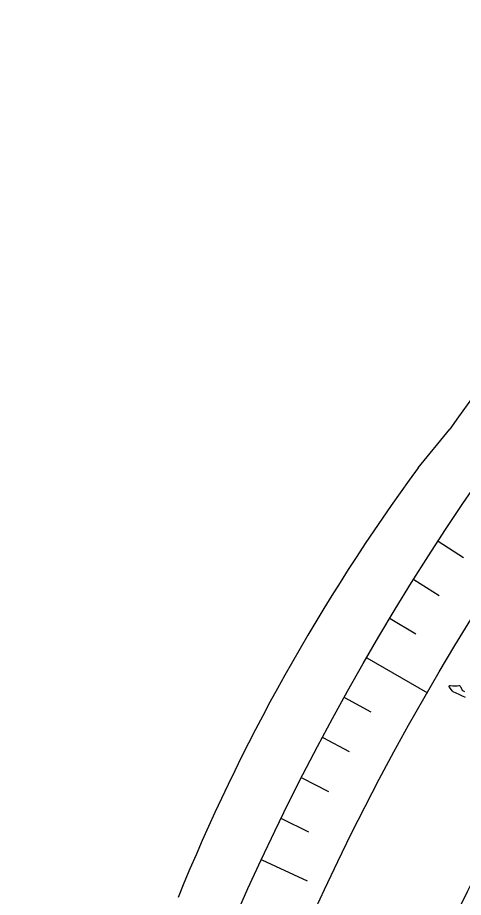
# Model space of a CAD drawing. Header units: millimetres. Extents: x -77 to 77, y -78 to 103.
# Drawn here: x -75.95 to -62.97, y 31 to 56.6 of the extents above; entities that cross this region are included whole.
import ezdxf

# ---------------------------------------------------------------- set-up
doc = ezdxf.new("R2010")
doc.units = ezdxf.units.MM
for name, color, linetype in [('CUT_OUTER', 1, 'Continuous'), ('ENGRAVE', 7, 'Continuous'), ('ENGRAVE_FINE', 8, 'Continuous'), ('TEXT', 5, 'Continuous')]:
    doc.layers.add(name, color=color, linetype=linetype)

msp = doc.modelspace()

# ---------------------------------------------------------------- linework, layer by layer
at = {"layer": 'CUT_OUTER'}
msp.add_lwpolyline([(-64.2798, 43.4993), (-63.3623, 44.6259)], dxfattribs=at)
for centre, radius, start, end in [((-0.0074, 0.0063), 77.4903, 124.343855, 144.843732), ((-17.8766, 9.3223), 57.6309, 143.627494, 157.902998)]:
    msp.add_arc(centre, radius, start, end, dxfattribs=at)
at = {"layer": 'ENGRAVE'}
for points in [[(-65.7746, 37.975), (-64.0128, 36.9578)], [(-68.8341, 32.0979), (-67.5171, 31.4837)]]:
    msp.add_lwpolyline(points, dxfattribs=at)
for radius in [75.95, 75.95, 73.9156, 70.1375, 70.1375, 67.1538]:
    msp.add_circle((0, 0), radius, dxfattribs=at)
at = {"layer": 'ENGRAVE_FINE'}
for points in [[(-63.697, 41.3653), (-62.9658, 40.8905)], [(-64.4093, 40.2474), (-63.6699, 39.7853)], [(-65.1019, 39.1171), (-64.3545, 38.6681)], [(-66.4274, 36.8213), (-65.6648, 36.3986)], [(-67.0599, 35.6564), (-66.29, 35.247)], [(-67.6719, 34.4806), (-66.8951, 34.0848)], [(-68.2634, 33.2943), (-67.4798, 32.9121)]]:
    msp.add_lwpolyline(points, dxfattribs=at)
at = {"layer": 'TEXT'}
msp.add_lwpolyline([(-62.9017, 36.8169), (-62.995, 36.8601), (-63.0862, 36.9034), (-63.1754, 36.9467), (-63.2634, 36.9849), (-63.2725, 36.9909), (-63.2804, 36.9974), (-63.2872, 37.0045), (-63.2929, 37.0121), (-63.3718, 37.1212), (-63.3767, 37.1299), (-63.3787, 37.1385), (-63.3779, 37.1472), (-63.3742, 37.1558), (-63.3682, 37.163), (-63.3601, 37.1674), (-63.3501, 37.169), (-63.338, 37.1677), (-63.2692, 37.1582), (-63.2069, 37.1546), (-63.1514, 37.1569), (-63.1025, 37.1651), (-63.0859, 37.1663), (-63.071, 37.1606), (-63.0577, 37.1481), (-63.046, 37.1286), (-63.0412, 37.1177), (-63.0366, 37.1073), (-63.0321, 37.0974), (-63.0276, 37.088), (-63.0235, 37.0792), (-63.0198, 37.071), (-63.0165, 37.0635), (-63.0136, 37.0566), (-63.0081, 37.0447), (-62.9996, 37.0335), (-62.9882, 37.0231), (-62.974, 37.0135), (-62.9306, 36.9919)], dxfattribs=at)

doc.saveas('drawing.dxf')
